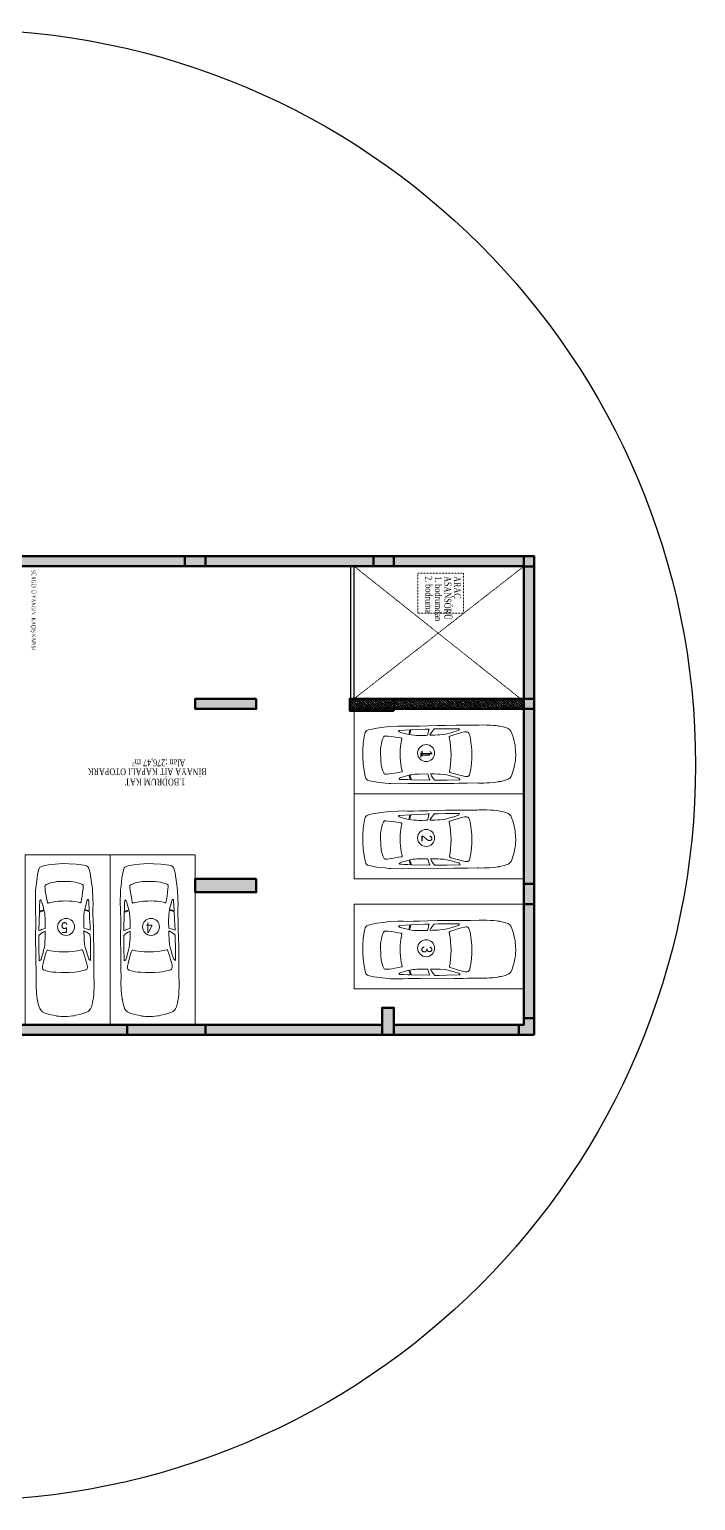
# Model space of a CAD drawing. Header units: millimetres. Extents: x 4287 to 8619, y -6575 to -2243.
# Drawn here: x 6658 to 8619, y -6575 to -2243 of the extents above; entities that cross this region are included whole.
import ezdxf

# ---------------------------------------------------------------- set-up
doc = ezdxf.new("R2010")
doc.units = ezdxf.units.MM
doc.linetypes.add('Style de ligne -5', pattern=[0.20828, 0.069425, -0.138855])
for name, color, linetype, lineweight in [('betonarme_AE', 5, 'Continuous', 50), ('Genel', 7, 'Continuous', 9), ('Sembol', 7, 'Continuous', 5), ('tarama_AE', 252, 'Continuous', 9), ('tefriş_AE', 253, 'Continuous', 18), ('tugla _AE', 6, 'Continuous', 30), ('Yaz_', 7, 'Continuous', 5), ('yazı_AE', 7, 'Continuous', 20), ('ölçü iç dikey_AE', 33, 'Continuous', 18)]:
    doc.layers.add(name, color=color, linetype=linetype, lineweight=lineweight)
doc.styles.add('Arial Narrow', font='ARIALN.TTF')
doc.styles.add('proje', font='times.ttf', dxfattribs={"width": 0.65})
pattern_1 = [(315, (2008022.289, -344513.1146), (4.49012806, 4.49012806), []), (315, (2008022.289, -344517.605), (4.49012806, 4.49012806), [3.175, -1.5875])]
pattern_2 = [(315, (2012774.257, -344462.682), (4.49012806, 4.49012806), []), (315, (2012774.257, -344467.172), (4.49012806, 4.49012806), [3.175, -1.5875])]

# ---------------------------------------------------------------- blocks, each defined once
blk = doc.blocks.new('Groupe-683-1')
at = {"layer": 'Sembol', "color": 12, "linetype": 'Continuous', "lineweight": 5, "true_color": 0xdd0000, "flags": 128}
for points in [[(9335.4, 1774.1), (9339.5, 1761), (9343.2, 1748.8), (9345.6, 1740.1), (9346.6, 1735.7), (9347.6, 1729.9), (9348.5, 1719.5), (9348.9, 1713.3), (9349.4, 1703.3), (9349.6, 1698.1), (9349.7, 1690.4), (9344.6, 1693.1), (9341.7, 1694.7), (9337.6, 1697.4), (9333.7, 1700.5), (9331.2, 1702.9), (9330.8, 1714.5), (9330.4, 1738.4), (9330.4, 1752), (9330.4, 1757.2), (9330.4, 1767.4), (9330.4, 1774.2), (9330.4, 1777.6), (9334.2, 1775), (9335.7, 1774)], [(9347.5, 1627.9), (9345.5, 1619.4), (9343.5, 1611.6), (9342.2, 1607), (9340.8, 1602.7), (9339.6, 1599.8), (9338.8, 1598.6), (9338, 1598.2), (9337.1, 1598.6), (9336, 1599.7), (9335.7, 1602.1), (9333.8, 1631.9), (9338.3, 1630.3), (9344.1, 1628.7), (9347.4, 1628.2)]]:
    blk.add_lwpolyline(points, dxfattribs=at)
for points in [[(9471.7, 1798.1), (9471.4, 1794.2), (9469.7, 1786.3), (9465.5, 1770.5), (9462.4, 1759.7), (9460.4, 1753), (9459.1, 1749.6), (9457.6, 1747.6), (9454.8, 1747.9), (9447.7, 1749.4), (9433.3, 1751.3), (9422.4, 1752), (9406.1, 1752.4), (9395.2, 1752), (9382.5, 1751.1), (9369.9, 1749.5), (9361, 1747.8), (9355.7, 1746.5), (9354.7, 1746.6), (9353.6, 1747.7), (9352.7, 1749.3), (9350.6, 1755.2), (9348, 1763.5), (9344.7, 1774.8), (9342, 1783.5), (9340, 1792.1), (9339.5, 1796.1), (9339.6, 1799.3), (9340.5, 1801.9), (9341.5, 1803.3), (9343.8, 1805), (9348, 1806.6), (9355.6, 1808.5), (9360.9, 1809.6), (9369.7, 1811.1), (9376.8, 1812), (9392.9, 1813.2), (9407.2, 1813.5), (9417.9, 1813.5), (9432.2, 1812.7), (9441.1, 1811.9), (9448.2, 1810.9), (9457, 1809.2), (9463.5, 1807.6), (9467.1, 1806.3), (9469.3, 1804.8), (9470.6, 1803.2), (9471.2, 1801.6), (9471.6, 1799.7), (9471.7, 1798.4)], [(9481.1, 1779.2), (9482, 1739.9), (9482.2, 1717.8), (9482.2, 1704.6), (9477, 1699.9), (9474.1, 1697.8), (9469.7, 1695), (9465.8, 1692.7), (9463.8, 1691.6), (9463.7, 1702.7), (9464, 1714.5), (9464.3, 1720.7), (9465.1, 1732.3), (9466.2, 1739.2), (9468.3, 1747.5), (9470, 1753.9), (9472.1, 1761.3), (9473.4, 1766.1), (9474.8, 1771.2), (9475.9, 1775.4), (9476.2, 1775.5), (9476.8, 1775.9)], [(9482.1, 1690), (9480.9, 1636), (9476.4, 1634.2), (9475, 1633.8), (9472.7, 1633.1), (9470.4, 1632.5), (9466.8, 1631.6), (9465.9, 1635.6), (9465.1, 1640.9), (9464.5, 1646.3), (9464.1, 1652.1), (9463.9, 1657.9), (9463.5, 1684.1), (9474.6, 1687.1), (9478, 1688.2), (9481.5, 1689.7)], [(9349.8, 1683), (9350.2, 1678.4), (9350.3, 1667.9), (9350.3, 1658.2), (9350.2, 1650.9), (9349.8, 1643.8), (9348.9, 1635.8), (9347.8, 1630.2), (9344.4, 1631.2), (9341.2, 1632), (9338.3, 1632.8), (9334.8, 1634), (9333.7, 1634.5), (9332.8, 1652.9), (9331.8, 1676.6), (9331.5, 1685), (9331.4, 1688.4), (9336.3, 1686.5), (9339, 1685.7), (9343, 1684.6)], [(9457.3, 1606.8), (9459.1, 1597.5), (9461, 1587.1), (9462.5, 1578.1), (9463.5, 1570.6), (9464.2, 1564.2), (9464.3, 1561.9), (9464.4, 1558.9), (9464.1, 1557.1), (9463.1, 1555.9), (9460.7, 1554.5), (9455, 1552), (9448.2, 1549.7), (9441.9, 1548.1), (9437.6, 1547.2), (9432.3, 1546.3), (9428.7, 1545.8), (9425, 1545.4), (9396.5, 1545), (9389.7, 1545.2), (9382.5, 1546.1), (9374.7, 1547.4), (9368.3, 1548.9), (9361.5, 1551), (9355.8, 1553.5), (9353, 1555.1), (9352, 1556.6), (9351.9, 1558.5), (9352, 1560.8), (9352.3, 1566.9), (9353.5, 1577), (9355.1, 1588.3), (9356.6, 1598), (9357.7, 1604), (9358.1, 1606.1), (9358.6, 1607), (9359.6, 1607.5), (9361, 1607.7), (9361.4, 1607.7), (9365.8, 1606.5), (9376.4, 1604.6), (9384, 1603.7), (9392.5, 1603), (9402, 1602.7), (9411.5, 1602.8), (9415.3, 1602.9), (9425.7, 1603.6), (9433.6, 1604.4), (9443.4, 1606), (9450.9, 1607.8), (9453.9, 1608.6), (9455.4, 1608.7), (9456.3, 1608.2), (9457, 1607.2)], [(9480.9, 1633.4), (9480.5, 1625.6), (9480.1, 1613.7), (9479.8, 1606.9), (9479.6, 1603.6), (9479.7, 1601.5), (9478.8, 1600.5), (9477.4, 1599.7), (9476.9, 1599.9), (9476, 1600.9), (9475.1, 1602.7), (9473.7, 1606.4), (9471.9, 1611.9), (9470.1, 1618.3), (9469.1, 1621.9), (9468.2, 1625.5), (9467.4, 1629.2), (9469, 1629.6), (9472.2, 1630.4), (9477.7, 1632.1)]]:
    blk.add_lwpolyline(points, close=True, dxfattribs=at)
blk = doc.blocks.new('Groupe-684-1')
at = {"layer": 'Sembol', "color": 12, "linetype": 'Continuous', "lineweight": 5, "true_color": 0xdd0000, "flags": 128}
blk.add_lwpolyline([(9486.8, 1893), (9486.9, 1892.8), (9487, 1892.2), (9487, 1892.2), (9487.4, 1889.9), (9488.2, 1883.9), (9489.1, 1875), (9489.7, 1866.1), (9490.2, 1858.1), (9490.6, 1848.8), (9490.7, 1838.7), (9490.4, 1833), (9490.3, 1829.1), (9490.7, 1800.7), (9491.1, 1786.9), (9491.3, 1774.9), (9491.5, 1760.7), (9492.1, 1713), (9491.5, 1663.5), (9491.9, 1626.2), (9492.6, 1610.5), (9492, 1574.8), (9491.8, 1570.1), (9490.5, 1558.4), (9487.7, 1534.2), (9486.2, 1524.5), (9483.6, 1512.3), (9481.8, 1506.8), (9480.9, 1505.2), (9479.4, 1503.4), (9476.9, 1501.7), (9469.9, 1499.2), (9453.9, 1496.2), (9434.8, 1494), (9413.2, 1492.7), (9394.4, 1492.9), (9373, 1494.2), (9350, 1497.4), (9342.1, 1499.6), (9339, 1501.2), (9336.1, 1504.4), (9334, 1509.8), (9331.5, 1519.9), (9328.9, 1534.3), (9326.1, 1554.7), (9324.8, 1564.5), (9324.1, 1571.1), (9323, 1595.8), (9322.6, 1612.8), (9323.2, 1624.5), (9323.1, 1641.5), (9322.6, 1659.3), (9321.9, 1684.4), (9321.1, 1711.1), (9320.7, 1736.3), (9320.3, 1767.3), (9320.3, 1781.9), (9320.2, 1791.7), (9320.2, 1810.8), (9320.1, 1824.5), (9320.3, 1830.1), (9319.6, 1835.7), (9319.4, 1844.8), (9319.7, 1856.4), (9320.2, 1868.7), (9320.7, 1877.7), (9321.5, 1886.5), (9322.7, 1892.3), (9323.1, 1895.6), (9324.4, 1902.4), (9327.4, 1914.1), (9329.9, 1920.1), (9333.9, 1925.4), (9337.4, 1928.2), (9344.7, 1931.5), (9352.3, 1934.1), (9362.6, 1936.8), (9373.5, 1939.3), (9378.4, 1940.8), (9382.1, 1941.3), (9398, 1942.5), (9408, 1942.7), (9418, 1942.4), (9423.9, 1941.9), (9429.4, 1941.4), (9431.6, 1940.6), (9440.2, 1938.8), (9450.7, 1936.6), (9463.5, 1932.7), (9469.3, 1930.3), (9471.3, 1929.3), (9474.9, 1926.4), (9477.9, 1922.6), (9479.9, 1919), (9481.4, 1914.8), (9483.1, 1909.3), (9485.5, 1899.5), (9486, 1896.5), (9486.4, 1894)], close=True, dxfattribs=at)
at = {"layer": 'Sembol', "color": 12, "true_color": 0xdd0000}
blk.add_blockref('Groupe-683-1', (0, 0), dxfattribs=at)
blk = doc.blocks.new('TRTR')
at = {"layer": 'ölçü iç dikey_AE'}
blk.add_lwpolyline([(20063.594, -3450.822), (20066.094, -3450.822), (20066.094, -3455.822), (20063.594, -3455.822)], close=True, dxfattribs=at)
blk.add_circle((20064.894, -3453.703), 0.25, dxfattribs=at)
at = {"layer": 'tefriş_AE', "color": 12, "true_color": 0xdd0000, "xscale": 0.01, "yscale": 0.01, "zscale": 0.01}
blk.add_blockref('Groupe-684-1', (19970.872, -3470.493, 10), dxfattribs=at)

msp = doc.modelspace()

# ---------------------------------------------------------------- hatches: boundary and pattern name
at = {"layer": 'tarama_AE'}
h = msp.add_hatch(dxfattribs=at)
h.set_pattern_fill('ANSI33', color=256, angle=-90, style=0)
h.set_pattern_definition(pattern_1)
h.paths.add_polyline_path([(5050.5142, -5203.6792), (8143.4074, -5203.6792), (8143.4074, -3793.6792), (5050.5142, -3793.6792)])
h.paths.add_polyline_path([(8113.5089, -3823.6792), (8113.5089, -5173.6792), (7730.5804, -5173.683), (7730.5804, -5123.7364), (7695.5099, -5123.683), (7695.51, -5173.6831), (5860.5145, -5173.6753), (5860.5146, -5163.9155), (5800.5146, -5163.9148), (5800.5146, -5173.683), (5080.5142, -5173.6792), (5080.5081, -4798.683), (5140.5142, -4798.683), (5140.5142, -4758.683), (5080.5071, -4758.683), (5080.5106, -4253.9727), (5140.5142, -4253.9727), (5140.5142, -4213.683), (5080.5142, -4213.683), (5080.5142, -3823.6792)], flags=16)
h = msp.add_hatch(dxfattribs=at)
h.set_pattern_fill('ANSI33', color=256, angle=-90, style=0)
h.set_pattern_definition([(315, (2008022.287, -344513.1146), (4.49012806, 4.49012806), []), (315, (2008022.287, -344517.605), (4.49012806, 4.49012806), [3.175, -1.5875])])
h.paths.add_polyline_path([(7325.5142, -4213.683), (7145.5142, -4213.683), (7145.5142, -4243.9727), (7325.5142, -4243.9727)])
h.paths.add_polyline_path([(7325.5142, -4743.683), (7145.5142, -4743.683), (7145.5142, -4783.683), (7325.5142, -4783.683)])
h.paths.add_polyline_path([(5810.5142, -4758.683), (5860.5142, -4758.683), (5860.5142, -4943.683), (5830.5142, -4943.683), (5830.5142, -4793.6831), (5810.5142, -4793.6831)])
h.paths.add_polyline_path([(6365.5142, -4758.683), (6315.5142, -4758.683), (6315.5142, -4943.683), (6345.5142, -4943.683), (6345.5142, -4793.683), (6365.5142, -4793.683)])
h.paths.add_polyline_path([(6450.5142, -4243.9727), (6465.5141, -4243.9727), (6465.5211, -4213.683), (6420.5142, -4213.683), (6420.5142, -4373.683), (6450.5142, -4373.9727)])
h.paths.add_polyline_path([(5755.5142, -4373.683), (5755.5142, -4213.683), (5725.5142, -4213.683), (5725.5142, -4373.683)])
h.paths.add_polyline_path([(5840.5142, -4638.683), (5840.5142, -4493.683), (5810.5142, -4493.683), (5810.5142, -4638.683)])
h.paths.add_polyline_path([(6335.5142, -4638.683), (6335.5142, -4493.683), (6365.5142, -4493.683), (6365.5142, -4638.683)])
h.paths.add_polyline_path([(6300.5142, -4348.683), (6300.5142, -4373.683), (5875.5142, -4373.683), (5875.5142, -4348.683)])
h = msp.add_hatch(dxfattribs=at)
h.set_pattern_fill('ANSI33', color=256, angle=-90, style=0)
h.set_pattern_definition(pattern_2)
h.paths.add_polyline_path([(7730.5146, -4248.9727), (7600.5085, -4248.9727), (7600.5085, -4213.9728), (7730.5146, -4213.9728)])
h = msp.add_hatch(dxfattribs=at)
h.set_pattern_fill('ANSI33', color=256, angle=-90, style=0)
h.set_pattern_definition(pattern_2)
h.paths.add_polyline_path([(7603.4074, -4213.683), (7603.4074, -4243.683), (7730.5142, -4243.683), (7730.5142, -4213.683)])
h.paths.add_polyline_path([(7695.3753, -4219.1214), (7695.3753, -4238.2409), (7722.0633, -4238.2409), (7722.0633, -4219.1214)], flags=24)
h = msp.add_hatch(dxfattribs=at)
h.set_pattern_fill('ANSI33', color=256, angle=-90, style=0)
h.set_pattern_definition(pattern_1)
h.paths.add_polyline_path([(8113.4074, -4243.683), (7730.5146, -4243.683), (7730.5146, -4213.6792), (8113.4074, -4213.6792)])

# ---------------------------------------------------------------- linework, layer by layer
msp.add_circle((6452.7799, -4408.8864), 2165.7815)
at = {"layer": 'betonarme_AE'}
for p, q in [((7115.5144, -3793.6793), (7115.5145, -3823.6793)), ((7175.5144, -3793.6792), (7175.5145, -3823.6792)), ((7670.5139, -3793.6793), (7670.5139, -3823.6793)), ((7730.5139, -3793.6792), (7730.5139, -3823.6792)), ((8113.0311, -3823.9727), (8113.0311, -3793.9727)), ((8113.3069, -3823.9727), (8143.3069, -3823.9727)), ((8113.4074, -4213.683), (8143.4077, -4213.683)), ((8113.4258, -4243.9727), (8143.4261, -4243.9727)), ((8113.4074, -4758.683), (8143.4077, -4758.683)), ((8113.4075, -4818.683), (8143.4078, -4818.683)), ((7730.5139, -5203.6792), (7730.5139, -5173.6792)), ((8098.5358, -5173.6792), (8098.5358, -5203.6792)), ((8113.4074, -5154.6558), (8143.4074, -5154.6558))]:
    msp.add_line(p, q, dxfattribs=at)
for points in [[(8143.4074, -5203.6792), (8143.4074, -3793.6792), (5050.5142, -3793.6792), (5050.5142, -5203.6792)], [(7730.5146, -4248.9727), (7600.5085, -4248.9727), (7600.5085, -4213.9728), (7730.5146, -4213.9728)], [(7730.5081, -4243.683), (7730.5081, -4213.6792), (8113.4074, -4213.6792), (8113.4074, -4243.683)]]:
    msp.add_lwpolyline(points, close=True, dxfattribs=at)
for points in [[(7730.5142, -5173.6792), (8113.4074, -5173.6792), (8113.4074, -3823.6792), (5080.5142, -3823.6792), (5080.5142, -4213.683)], [(7325.5142, -4213.683), (7145.5142, -4213.683), (7145.5142, -4243.9727), (7325.5142, -4243.9727), (7325.5142, -4213.683)], [(7325.5142, -4743.683), (7145.5142, -4743.683), (7145.5142, -4783.683), (7325.5142, -4783.683), (7325.5142, -4743.683)], [(5080.5142, -4798.683), (5080.5142, -5173.6792), (7695.51, -5173.6831)], [(7695.51, -5203.6869), (7695.5099, -5123.6885), (7730.5804, -5123.683), (7730.5804, -5203.683), (7695.51, -5203.6869)], [(7175.5164, -5173.683), (6945.5142, -5173.683), (6945.5142, -5203.683), (7175.5164, -5203.683), (7175.5164, -5173.683)]]:
    msp.add_lwpolyline(points, dxfattribs=at)
at = {"layer": 'Genel', "color": 7, "linetype": 'Style de ligne -5', "lineweight": 9}
for p, q in [((8113.4074, -3823.6792), (7613.4074, -4213.6792)), ((7613.4074, -3823.6792), (8103.4074, -4213.683))]:
    msp.add_line(p, q, dxfattribs=at)
msp.add_lwpolyline([(7935.3399, -3844.5511), (7935.3399, -3961.8188), (7800.4689, -3961.8188), (7800.4689, -3844.5511)], close=True, dxfattribs=at)
at = {"layer": 'tugla _AE'}
for p, q in [((7603.4074, -4213.6792), (7603.4074, -3823.6792)), ((7613.4074, -4213.6792), (7613.4074, -3823.6792))]:
    msp.add_line(p, q, dxfattribs=at)

# ---------------------------------------------------------------- block references
at = {"layer": 'tarama_AE', "xscale": 100, "yscale": 100, "zscale": 100, "rotation": 270}
msp.add_blockref('TRTR', (353195.5851, 2002115.6711), dxfattribs=at)
at = {"layer": 'ölçü iç dikey_AE', "xscale": 100, "yscale": 100, "zscale": 100}
for p, rotation in [((353195.5851, 2001865.6711), 270), ((2013254.8684, -350255.8599), 180), ((2013504.8684, -350255.8599), 180), ((353195.5851, 2001541.1355), 270)]:
    msp.add_blockref('TRTR', p, dxfattribs=dict(at, rotation=rotation))

# ---------------------------------------------------------------- texts
at = {"layer": 'Yaz_', "color": 7, "attachment_point": 1, "rotation": 270, "line_spacing_factor": 0.841183, "style": 'Arial Narrow'}
for s, insert, char_height in [('1', (7836.865, -4370.565), 28.5482), ('1', (7843.3085, -4364.8332), 31.8327), ('2', (7843.3085, -4614.8332), 31.8327)]:
    msp.add_mtext(s, dxfattribs=dict(at, insert=insert, char_height=char_height))
at = {"layer": 'Yaz_', "color": 7, "char_height": 31.8327, "width": 24.906256, "attachment_point": 1, "line_spacing_factor": 0.841183, "style": 'Arial Narrow'}
for s, insert, rotation in [('5', (6770.606, -4903.5803), 180), ('4', (7020.5204, -4903.5803), 180), ('3', (7843.3085, -4942.046), 270)]:
    msp.add_mtext(s, dxfattribs=dict(at, insert=insert, rotation=rotation))
at = {"layer": 'yazı_AE', "ltscale": 0.5, "style": 'proje', "width": 0.65}
for s, height, rotation, p in [('SÜRGÜLÜ YANGIN  KAÇIŞ KAPISI ', 12.5, 270, (6663.6593, -3834.4325)), ('Alan :276,47 m²', 20, 180, (7116.3567, -4392.5711)), ('BİNAYA AİT KAPALI OTOPARK', 20, 180, (7179.4649, -4418.8097)), ('1.BODRUM KAT ', 20, 180, (7116.3567, -4449.175))]:
    msp.add_text(s, height=height, rotation=rotation, dxfattribs=at).set_placement(p)
at = {"layer": 'yazı_AE', "ltscale": 0.5, "insert": (7927.2822, -3852.9397), "char_height": 20, "attachment_point": 1, "rotation": 270, "line_spacing_factor": 0.841183, "style": 'proje'}
msp.add_mtext('ARAÇ\\PASANSÖRÜ\\P1. bodrumdan\\P2. bodruma', dxfattribs=at)

doc.saveas('drawing.dxf')
